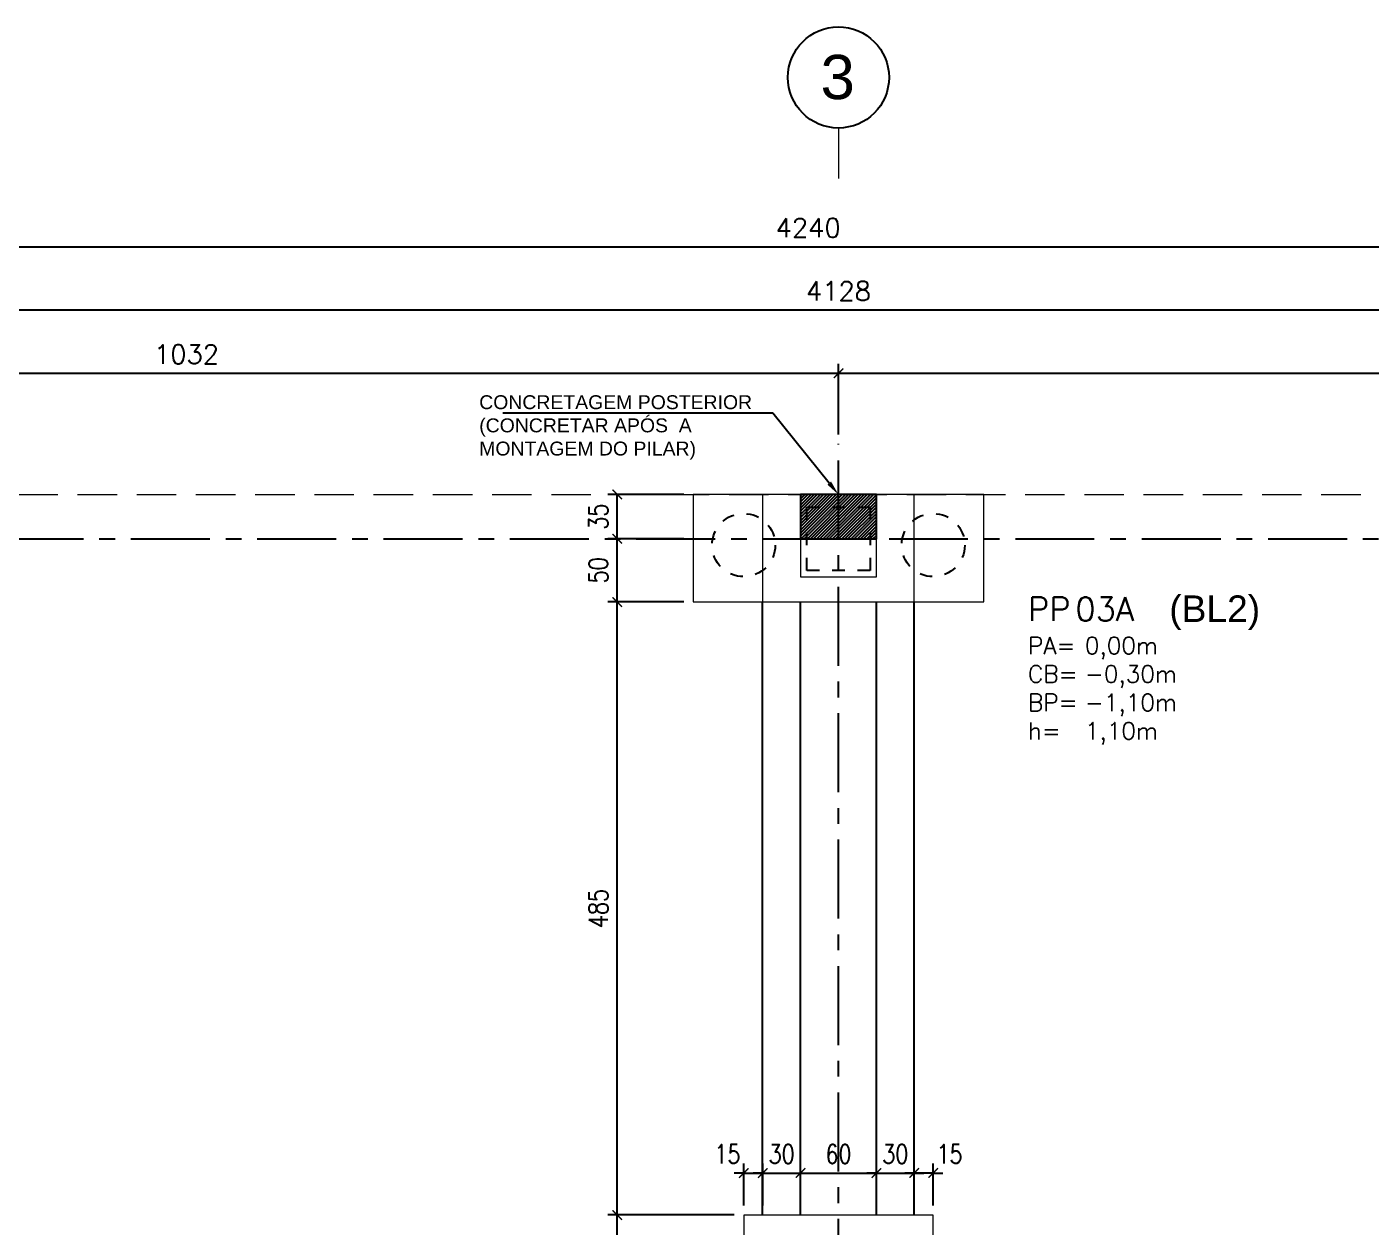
# Model space of a CAD drawing. Header units: millimetres. Extents: x 1792.4 to 1850.9, y 123.2 to 195.3.
# Drawn here: x 1817.6 to 1828.24, y 167.13 to 176.63 of the extents above; entities that cross this region are included whole.
import ezdxf
from ezdxf import colors
from ezdxf.entities.mleader import LeaderData, LeaderLine
from ezdxf.math import Vec2, Vec3

# ---------------------------------------------------------------- set-up
doc = ezdxf.new("R2010")
doc.units = ezdxf.units.MM
doc.header["$LTSCALE"] = 0.5
for name, pattern in [('CENTER', [2, 1.25, -0.25, 0.25, -0.25]), ('Hidden', [0.007144, 0.004763, -0.002381]), ('HIDDEN2', [0.1875, 0.125, -0.0625])]:
    doc.linetypes.add(name, pattern=pattern)
doc.layers.get('0').update_dxf_attribs({"color": 1})
for name, color, linetype in [('227', 2, 'Continuous'), ('concretagem posterior', 10, 'Continuous'), ('COTAS', 1, 'Continuous'), ('Descrição Pilar', 4, 'Continuous'), ('EIXOS', 242, 'CENTER'), ('ESTACAS', 2, 'Continuous'), ('PILAR', 5, 'Continuous'), ('vigas', 3, 'Continuous')]:
    doc.layers.add(name, color=color, linetype=linetype)
for name, color, linetype, lineweight in [('_Hidden_', 7, 'Hidden', 9), ('BLOCOS', 3, 'Continuous', 9), ('Grids', 7, 'Continuous', 9)]:
    doc.layers.add(name, color=color, linetype=linetype, lineweight=lineweight)
doc.styles.add('Arial', font='arial.ttf', dxfattribs={"height": 0.1875})
doc.styles.add('ROMANS', font='romans.shx')
doc.styles.add('ROMANS2', font='romans.shx', dxfattribs={"width": 0.8})
doc.styles.add('SANB', font='sas_____.pfb')
doc.dimstyles.new('75', dxfattribs={"dimtxt": 0.15, "dimasz": 0.075, "dimexe": 0.075, "dimexo": 0.075, "dimgap": 0.075, "dimtad": 1, "dimdec": 1, "dimlfac": 100, "dimrnd": 0.4995, "dimdsep": 46, "dimtxsty": 'ROMANS', "dimblk": 'ARCHTICK', "dimcen": 0.075, "dimclrd": 1, "dimclre": 1, "dimclrt": 2, "dimadec": 0, "dimazin": 0, "dimtfac": 1, "dimtdec": 1, "dimtix": 1, "dimtmove": 0, "dimatfit": 0, "dimldrblk": 'ARCHTICK', "dimfxl": 1, "dimtolj": 1, "dimtzin": 0, "dimarcsym": 0})
doc.dimstyles.new('75e', dxfattribs={"dimtxt": 0.15, "dimasz": 0.075, "dimexe": 0.075, "dimexo": 0.075, "dimgap": 0.075, "dimtad": 1, "dimdec": 1, "dimlfac": 100, "dimrnd": 0.5, "dimdsep": 46, "dimtxsty": 'ROMANS2', "dimblk": 'ARCHTICK', "dimcen": 0.075, "dimclrd": 1, "dimclre": 1, "dimclrt": 2, "dimadec": 0, "dimazin": 0, "dimtfac": 1, "dimtdec": 1, "dimtix": 1, "dimtmove": 0, "dimatfit": 0, "dimldrblk": 'ARCHTICK', "dimfxl": 1, "dimtolj": 1, "dimtzin": 0, "dimarcsym": 0})

# ---------------------------------------------------------------- blocks, each defined once
blk = doc.blocks.new('Grid - M_Cabeça da grade - Círculo _Padrão_ 2-409905-01_ Locação de Pilares')
at = {"layer": 'Grids'}
blk.add_line((0, 0.021), (0, 0.017), dxfattribs=at)
at = {"layer": 'Grids', "color": 146, "lineweight": 25, "true_color": 0x006b77}
blk.add_circle((0, 0.025), 0.004, dxfattribs=at)
blk = doc.blocks.new('_ArchTick')
at = {"color": 0, "linetype": 'ByBlock', "const_width": 0.15}
blk.add_lwpolyline([(-0.5, -0.5), (0.5, 0.5)], dxfattribs=at)
blk = doc.blocks.new('*D53')
at = {"layer": 'COTAS', "color": 1, "lineweight": -2, "transparency": 16777216}
for p, q in [((1803.388, 173.401), (1803.388, 174.461)), ((1803.388, 174.386), (1844.668, 174.386)), ((1844.668, 173.401), (1844.668, 174.461))]:
    blk.add_line(p, q, dxfattribs=at)
at = {"layer": 'DEFPOINTS', "color": 0, "transparency": 16777216}
for p in [(1844.668, 174.386), (1803.388, 173.326), (1844.668, 173.326)]:
    blk.add_point(p, dxfattribs=at)
at = {"layer": 'COTAS', "color": 1, "lineweight": -2, "transparency": 16777216, "xscale": 0.075, "yscale": 0.075, "zscale": 0.075, "rotation": 180}
blk.add_blockref('_ArchTick', (1803.388, 174.386), dxfattribs=at)
at = {"layer": 'COTAS', "color": 1, "lineweight": -2, "transparency": 16777216, "xscale": 0.075, "yscale": 0.075, "zscale": 0.075}
blk.add_blockref('_ArchTick', (1844.668, 174.386), dxfattribs=at)
at = {"layer": 'COTAS', "color": 2, "transparency": 16777216, "insert": (1824.028, 174.536), "char_height": 0.15, "width": 1.36261, "attachment_point": 5, "style": 'ROMANS'}
blk.add_mtext('\\A1;4128', dxfattribs=at)
blk = doc.blocks.new('*D55')
at = {"layer": 'COTAS', "color": 1, "lineweight": -2, "transparency": 16777216}
for p, q in [((1813.708, 173.401), (1813.708, 173.961)), ((1824.028, 173.401), (1824.028, 173.961)), ((1813.708, 173.886), (1824.028, 173.886))]:
    blk.add_line(p, q, dxfattribs=at)
at = {"layer": 'DEFPOINTS', "color": 0, "transparency": 16777216}
for p in [(1824.028, 173.886), (1813.708, 173.326), (1824.028, 173.326)]:
    blk.add_point(p, dxfattribs=at)
at = {"layer": 'COTAS', "color": 1, "lineweight": -2, "transparency": 16777216, "xscale": 0.075, "yscale": 0.075, "zscale": 0.075, "rotation": 180}
blk.add_blockref('_ArchTick', (1813.708, 173.886), dxfattribs=at)
at = {"layer": 'COTAS', "color": 1, "lineweight": -2, "transparency": 16777216, "xscale": 0.075, "yscale": 0.075, "zscale": 0.075}
blk.add_blockref('_ArchTick', (1824.028, 173.886), dxfattribs=at)
at = {"layer": 'COTAS', "color": 2, "transparency": 16777216, "insert": (1818.868, 174.036), "char_height": 0.15, "width": 1.36261, "attachment_point": 5, "style": 'ROMANS'}
blk.add_mtext('\\A1;1032', dxfattribs=at)
blk = doc.blocks.new('*D56')
at = {"layer": 'COTAS', "color": 1, "lineweight": -2, "transparency": 16777216}
for p, q in [((1824.028, 173.401), (1824.028, 173.961)), ((1834.348, 173.401), (1834.348, 173.961)), ((1824.028, 173.886), (1834.348, 173.886))]:
    blk.add_line(p, q, dxfattribs=at)
at = {"layer": 'DEFPOINTS', "color": 0, "transparency": 16777216}
for p in [(1834.348, 173.886), (1824.028, 173.326), (1834.348, 173.326)]:
    blk.add_point(p, dxfattribs=at)
at = {"layer": 'COTAS', "color": 1, "lineweight": -2, "transparency": 16777216, "xscale": 0.075, "yscale": 0.075, "zscale": 0.075, "rotation": 180}
blk.add_blockref('_ArchTick', (1824.028, 173.886), dxfattribs=at)
at = {"layer": 'COTAS', "color": 1, "lineweight": -2, "transparency": 16777216, "xscale": 0.075, "yscale": 0.075, "zscale": 0.075}
blk.add_blockref('_ArchTick', (1834.348, 173.886), dxfattribs=at)
at = {"layer": 'COTAS', "color": 2, "transparency": 16777216, "insert": (1829.188, 174.036), "char_height": 0.15, "width": 1.36261, "attachment_point": 5, "style": 'ROMANS'}
blk.add_mtext('\\A1;1032', dxfattribs=at)
blk = doc.blocks.new('*D64')
at = {"layer": 'COTAS', "color": 1, "lineweight": -2, "transparency": 16777216}
for p, q in [((1802.588, 173.001), (1802.588, 174.961)), ((1844.988, 172.996), (1844.988, 174.961)), ((1802.588, 174.886), (1844.988, 174.886))]:
    blk.add_line(p, q, dxfattribs=at)
at = {"layer": 'DEFPOINTS', "color": 0, "transparency": 16777216}
for p in [(1844.988, 174.886), (1802.588, 172.926), (1844.988, 172.921)]:
    blk.add_point(p, dxfattribs=at)
at = {"layer": 'COTAS', "color": 1, "lineweight": -2, "transparency": 16777216, "xscale": 0.075, "yscale": 0.075, "zscale": 0.075, "rotation": 180}
blk.add_blockref('_ArchTick', (1802.588, 174.886), dxfattribs=at)
at = {"layer": 'COTAS', "color": 1, "lineweight": -2, "transparency": 16777216, "xscale": 0.075, "yscale": 0.075, "zscale": 0.075}
blk.add_blockref('_ArchTick', (1844.988, 174.886), dxfattribs=at)
at = {"layer": 'COTAS', "color": 2, "transparency": 16777216, "insert": (1823.788, 175.036), "char_height": 0.15, "width": 1.36261, "attachment_point": 5, "style": 'ROMANS'}
blk.add_mtext('\\A1;4240', dxfattribs=at)
blk = doc.blocks.new('*D148')
at = {"layer": 'COTAS', "color": 1, "lineweight": -2, "transparency": 16777216}
for p, q in [((1823.203, 167.226), (1822.202, 167.226)), ((1822.277, 166.626), (1822.277, 167.226)), ((1823.203, 166.626), (1822.202, 166.626))]:
    blk.add_line(p, q, dxfattribs=at)
at = {"layer": 'DEFPOINTS', "color": 0, "transparency": 16777216}
for p in [(1822.277, 167.226), (1823.278, 167.226), (1823.278, 166.626)]:
    blk.add_point(p, dxfattribs=at)
at = {"layer": 'COTAS', "color": 1, "lineweight": -2, "transparency": 16777216, "xscale": 0.075, "yscale": 0.075, "zscale": 0.075}
for p, rotation in [((1822.277, 167.226), 90), ((1822.277, 166.626), 270)]:
    blk.add_blockref('_ArchTick', p, dxfattribs=dict(at, rotation=rotation))
at = {"layer": 'COTAS', "color": 2, "transparency": 16777216, "insert": (1822.127, 166.926), "char_height": 0.15, "attachment_point": 5, "rotation": 90, "style": 'ROMANS2'}
blk.add_mtext('\\A1;60', dxfattribs=at)
blk = doc.blocks.new('*D149')
at = {"layer": 'COTAS', "color": 1, "lineweight": -2, "transparency": 16777216}
for p, q in [((1822.803, 172.076), (1822.202, 172.076)), ((1822.277, 167.226), (1822.277, 172.076)), ((1823.203, 167.226), (1822.202, 167.226))]:
    blk.add_line(p, q, dxfattribs=at)
at = {"layer": 'DEFPOINTS', "color": 0, "transparency": 16777216}
for p in [(1822.277, 172.076), (1822.878, 172.076), (1823.278, 167.226)]:
    blk.add_point(p, dxfattribs=at)
at = {"layer": 'COTAS', "color": 1, "lineweight": -2, "transparency": 16777216, "xscale": 0.075, "yscale": 0.075, "zscale": 0.075}
for p, rotation in [((1822.277, 172.076), 90), ((1822.277, 167.226), 270)]:
    blk.add_blockref('_ArchTick', p, dxfattribs=dict(at, rotation=rotation))
at = {"layer": 'COTAS', "color": 2, "transparency": 16777216, "insert": (1822.127, 169.651), "char_height": 0.15, "attachment_point": 5, "rotation": 90, "style": 'ROMANS2'}
blk.add_mtext('\\A1;485', dxfattribs=at)
blk = doc.blocks.new('*D150')
at = {"layer": 'COTAS', "color": 1, "lineweight": -2, "transparency": 16777216}
for p, q in [((1822.803, 172.576), (1822.202, 172.576)), ((1822.277, 172.076), (1822.277, 172.576)), ((1822.803, 172.076), (1822.202, 172.076))]:
    blk.add_line(p, q, dxfattribs=at)
at = {"layer": 'DEFPOINTS', "color": 0, "transparency": 16777216}
for p in [(1822.277, 172.576), (1822.878, 172.576), (1822.878, 172.076)]:
    blk.add_point(p, dxfattribs=at)
at = {"layer": 'COTAS', "color": 1, "lineweight": -2, "transparency": 16777216, "xscale": 0.075, "yscale": 0.075, "zscale": 0.075}
for p, rotation in [((1822.277, 172.576), 90), ((1822.277, 172.076), 270)]:
    blk.add_blockref('_ArchTick', p, dxfattribs=dict(at, rotation=rotation))
at = {"layer": 'COTAS', "color": 2, "transparency": 16777216, "insert": (1822.127, 172.326), "char_height": 0.15, "attachment_point": 5, "rotation": 90, "style": 'ROMANS2'}
blk.add_mtext('\\A1;50', dxfattribs=at)
blk = doc.blocks.new('*D151')
at = {"layer": 'COTAS', "color": 1, "lineweight": -2, "transparency": 16777216}
for p, q in [((1822.803, 172.926), (1822.202, 172.926)), ((1822.277, 172.576), (1822.277, 172.926)), ((1822.803, 172.576), (1822.202, 172.576))]:
    blk.add_line(p, q, dxfattribs=at)
at = {"layer": 'DEFPOINTS', "color": 0, "transparency": 16777216}
for p in [(1822.277, 172.926), (1822.878, 172.926), (1822.878, 172.576)]:
    blk.add_point(p, dxfattribs=at)
at = {"layer": 'COTAS', "color": 1, "lineweight": -2, "transparency": 16777216, "xscale": 0.075, "yscale": 0.075, "zscale": 0.075}
for p, rotation in [((1822.277, 172.926), 90), ((1822.277, 172.576), 270)]:
    blk.add_blockref('_ArchTick', p, dxfattribs=dict(at, rotation=rotation))
at = {"layer": 'COTAS', "color": 2, "transparency": 16777216, "insert": (1822.127, 172.751), "char_height": 0.15, "attachment_point": 5, "rotation": 90, "style": 'ROMANS2'}
blk.add_mtext('\\A1;35', dxfattribs=at)
blk = doc.blocks.new('*D153')
at = {"layer": 'COTAS', "color": 1, "lineweight": -2, "transparency": 16777216}
for p, q in [((1823.278, 167.301), (1823.278, 167.633)), ((1823.428, 167.301), (1823.428, 167.633)), ((1823.278, 167.558), (1823.203, 167.558)), ((1823.278, 167.558), (1823.428, 167.558)), ((1823.428, 167.558), (1823.503, 167.558))]:
    blk.add_line(p, q, dxfattribs=at)
at = {"layer": 'DEFPOINTS', "color": 0, "transparency": 16777216}
for p in [(1823.428, 167.558), (1823.278, 167.226), (1823.428, 167.226)]:
    blk.add_point(p, dxfattribs=at)
at = {"layer": 'COTAS', "color": 1, "lineweight": -2, "transparency": 16777216, "xscale": 0.075, "yscale": 0.075, "zscale": 0.075}
blk.add_blockref('_ArchTick', (1823.278, 167.558), dxfattribs=at)
at = {"layer": 'COTAS', "color": 1, "lineweight": -2, "transparency": 16777216, "xscale": 0.075, "yscale": 0.075, "zscale": 0.075, "rotation": 180}
blk.add_blockref('_ArchTick', (1823.428, 167.558), dxfattribs=at)
at = {"layer": 'COTAS', "color": 2, "transparency": 16777216, "insert": (1823.149, 167.708), "char_height": 0.15, "attachment_point": 5, "style": 'ROMANS2'}
blk.add_mtext('\\A1;15', dxfattribs=at)
blk = doc.blocks.new('*D154')
at = {"layer": 'COTAS', "color": 1, "lineweight": -2, "transparency": 16777216}
for p, q in [((1823.428, 167.301), (1823.428, 167.633)), ((1823.728, 167.301), (1823.728, 167.633)), ((1823.428, 167.558), (1823.353, 167.558)), ((1823.428, 167.558), (1823.728, 167.558)), ((1823.728, 167.558), (1823.803, 167.558))]:
    blk.add_line(p, q, dxfattribs=at)
at = {"layer": 'DEFPOINTS', "color": 0, "transparency": 16777216}
for p in [(1823.728, 167.558), (1823.428, 167.226), (1823.728, 167.226)]:
    blk.add_point(p, dxfattribs=at)
at = {"layer": 'COTAS', "color": 1, "lineweight": -2, "transparency": 16777216, "xscale": 0.075, "yscale": 0.075, "zscale": 0.075}
blk.add_blockref('_ArchTick', (1823.428, 167.558), dxfattribs=at)
at = {"layer": 'COTAS', "color": 1, "lineweight": -2, "transparency": 16777216, "xscale": 0.075, "yscale": 0.075, "zscale": 0.075, "rotation": 180}
blk.add_blockref('_ArchTick', (1823.728, 167.558), dxfattribs=at)
at = {"layer": 'COTAS', "color": 2, "transparency": 16777216, "insert": (1823.578, 167.708), "char_height": 0.15, "attachment_point": 5, "style": 'ROMANS2'}
blk.add_mtext('\\A1;30', dxfattribs=at)
blk = doc.blocks.new('*D155')
at = {"layer": 'COTAS', "color": 1, "lineweight": -2, "transparency": 16777216}
for p, q in [((1823.728, 167.301), (1823.728, 167.633)), ((1824.328, 167.301), (1824.328, 167.633)), ((1823.728, 167.558), (1824.328, 167.558))]:
    blk.add_line(p, q, dxfattribs=at)
at = {"layer": 'DEFPOINTS', "color": 0, "transparency": 16777216}
for p in [(1824.328, 167.558), (1823.728, 167.226), (1824.328, 167.226)]:
    blk.add_point(p, dxfattribs=at)
at = {"layer": 'COTAS', "color": 1, "lineweight": -2, "transparency": 16777216, "xscale": 0.075, "yscale": 0.075, "zscale": 0.075, "rotation": 180}
blk.add_blockref('_ArchTick', (1823.728, 167.558), dxfattribs=at)
at = {"layer": 'COTAS', "color": 1, "lineweight": -2, "transparency": 16777216, "xscale": 0.075, "yscale": 0.075, "zscale": 0.075}
blk.add_blockref('_ArchTick', (1824.328, 167.558), dxfattribs=at)
at = {"layer": 'COTAS', "color": 2, "transparency": 16777216, "insert": (1824.028, 167.708), "char_height": 0.15, "attachment_point": 5, "style": 'ROMANS2'}
blk.add_mtext('\\A1;60', dxfattribs=at)
blk = doc.blocks.new('*D156')
at = {"layer": 'COTAS', "color": 1, "lineweight": -2, "transparency": 16777216}
for p, q in [((1824.328, 167.301), (1824.328, 167.633)), ((1824.628, 167.301), (1824.628, 167.633)), ((1824.328, 167.558), (1824.253, 167.558)), ((1824.328, 167.558), (1824.628, 167.558)), ((1824.628, 167.558), (1824.703, 167.558))]:
    blk.add_line(p, q, dxfattribs=at)
at = {"layer": 'DEFPOINTS', "color": 0, "transparency": 16777216}
for p in [(1824.628, 167.558), (1824.328, 167.226), (1824.628, 167.226)]:
    blk.add_point(p, dxfattribs=at)
at = {"layer": 'COTAS', "color": 1, "lineweight": -2, "transparency": 16777216, "xscale": 0.075, "yscale": 0.075, "zscale": 0.075}
blk.add_blockref('_ArchTick', (1824.328, 167.558), dxfattribs=at)
at = {"layer": 'COTAS', "color": 1, "lineweight": -2, "transparency": 16777216, "xscale": 0.075, "yscale": 0.075, "zscale": 0.075, "rotation": 180}
blk.add_blockref('_ArchTick', (1824.628, 167.558), dxfattribs=at)
at = {"layer": 'COTAS', "color": 2, "transparency": 16777216, "insert": (1824.478, 167.708), "char_height": 0.15, "attachment_point": 5, "style": 'ROMANS2'}
blk.add_mtext('\\A1;30', dxfattribs=at)
blk = doc.blocks.new('*D152')
at = {"layer": 'COTAS', "color": 1, "lineweight": -2, "transparency": 16777216}
for p, q in [((1824.628, 167.301), (1824.628, 167.633)), ((1824.778, 167.301), (1824.778, 167.633)), ((1824.628, 167.558), (1824.553, 167.558)), ((1824.778, 167.558), (1824.628, 167.558)), ((1824.778, 167.558), (1824.853, 167.558))]:
    blk.add_line(p, q, dxfattribs=at)
at = {"layer": 'DEFPOINTS', "color": 0, "transparency": 16777216}
for p in [(1824.628, 167.558), (1824.628, 167.226), (1824.778, 167.226)]:
    blk.add_point(p, dxfattribs=at)
at = {"layer": 'COTAS', "color": 1, "lineweight": -2, "transparency": 16777216, "xscale": 0.075, "yscale": 0.075, "zscale": 0.075}
blk.add_blockref('_ArchTick', (1824.628, 167.558), dxfattribs=at)
at = {"layer": 'COTAS', "color": 1, "lineweight": -2, "transparency": 16777216, "xscale": 0.075, "yscale": 0.075, "zscale": 0.075, "rotation": 180}
blk.add_blockref('_ArchTick', (1824.778, 167.558), dxfattribs=at)
at = {"layer": 'COTAS', "color": 2, "transparency": 16777216, "insert": (1824.907, 167.708), "char_height": 0.15, "attachment_point": 5, "style": 'ROMANS2'}
blk.add_mtext('\\A1;15', dxfattribs=at)

msp = doc.modelspace()

# ---------------------------------------------------------------- hatches: boundary and pattern name
at = {"layer": 'concretagem posterior', "linetype": 'Continuous', "ltscale": 0.5}
h = msp.add_hatch(dxfattribs=at)
h.set_pattern_fill('ANSI31', color=10, scale=0.0055)
h.set_pattern_definition([(45, (139.559941, -190.253245), (-0.01234785217, 0.01234785217), [])])
h.paths.add_polyline_path([(1824.3277, 172.5758), (1824.3277, 172.9258), (1823.7277, 172.9258), (1823.7277, 172.5758)])

# ---------------------------------------------------------------- linework, layer by layer
at = {"layer": '_Hidden_', "color": 150, "linetype": 'HIDDEN2', "ltscale": 5, "true_color": 0x0080ff}
msp.add_line((1802.0677, 172.9258), (1844.9877, 172.9258), dxfattribs=at)
at = {"layer": 'BLOCOS'}
for points in [[(1822.8777, 172.0758), (1825.1777, 172.0758), (1825.1777, 172.9258), (1822.8777, 172.9258)], [(1823.2777, 166.6258), (1824.7777, 166.6258), (1824.7777, 167.2258), (1823.2777, 167.2258)]]:
    msp.add_lwpolyline(points, close=True, dxfattribs=at)
at = {"layer": 'BLOCOS', "color": 4}
for points in [[(1823.4277, 172.0758), (1824.6277, 172.0758), (1824.6277, 172.9258), (1823.4277, 172.9258)], [(1823.7277, 172.2758), (1824.3277, 172.2758), (1824.3277, 172.9258), (1823.7277, 172.9258)]]:
    msp.add_lwpolyline(points, close=True, dxfattribs=at)
at = {"layer": 'concretagem posterior', "color": 10, "linetype": 'Continuous', "ltscale": 0.5}
msp.add_lwpolyline([(1823.7277, 172.5758), (1824.3277, 172.5758), (1824.3277, 172.9258), (1823.7277, 172.9258)], close=True, dxfattribs=at)
at = {"layer": 'EIXOS'}
for p, q in [((1824.0277, 160.5705), (1824.0277, 173.3258)), ((1802.4277, 172.5758), (1846.1677, 172.5758))]:
    msp.add_line(p, q, dxfattribs=at)
at = {"layer": 'ESTACAS', "color": 1, "linetype": 'HIDDEN2'}
for centre in [(1823.2777, 172.5258), (1824.7777, 172.5258)]:
    msp.add_circle(centre, 0.25, dxfattribs=at)
at = {"layer": 'PILAR', "color": 2, "linetype": 'HIDDEN2'}
msp.add_lwpolyline([(1823.7777, 172.8258), (1824.2777, 172.8258), (1824.2777, 172.3258), (1823.7777, 172.3258)], close=True, dxfattribs=at)
at = {"layer": 'vigas'}
for p, q in [((1823.4277, 167.2258), (1823.4277, 172.0758)), ((1823.7277, 167.2258), (1823.7277, 172.0758)), ((1824.3277, 167.2258), (1824.3277, 172.0758)), ((1824.6277, 167.2258), (1824.6277, 172.0758))]:
    msp.add_line(p, q, dxfattribs=at)

# ---------------------------------------------------------------- block references
at = {"layer": 'Grids', "xscale": 99.99999999999993, "yscale": 99.99999999999993, "zscale": 99.99999999999993}
msp.add_blockref('Grid - M_Cabeça da grade - Círculo _Padrão_ 2-409905-01_ Locação de Pilares', (1824.0277, 173.7258), dxfattribs=at)

# ---------------------------------------------------------------- texts
at = {"layer": '227', "color": 6, "style": 'SANB'}
msp.add_text('(BL2)', height=0.2106, dxfattribs=at).set_placement((1826.6458, 171.9171))
at = {"layer": 'Descrição Pilar', "style": 'ROMANS'}
for s, p in [('PP', (1825.5277, 171.9258)), ('03A', (1825.9027, 171.9258))]:
    msp.add_text(s, height=0.1875, dxfattribs=at).set_placement(p)
at = {"layer": 'Descrição Pilar', "color": 2, "style": 'ROMANS'}
for s, p in [('PA=', (1825.5277, 171.6633)), ('0,00m', (1825.9777, 171.6633)), ('CB=', (1825.5277, 171.4383)), ('-0,30m', (1825.9777, 171.4383)), ('BP=', (1825.5277, 171.2133)), ('-1,10m', (1825.9777, 171.2133)), ('h=', (1825.5277, 170.9883)), ('1,10m', (1825.9777, 170.9883))]:
    msp.add_text(s, height=0.135, dxfattribs=at).set_placement(p)
at = {"layer": 'Grids', "insert": (1823.8856, 176.4045), "char_height": 0.35, "width": 0.336709, "attachment_point": 1, "style": 'Arial'}
msp.add_mtext('3', dxfattribs=at)

# ---------------------------------------------------------------- dimensions: what is measured, and where the dimension line sits
at = {"layer": 'COTAS'}
for base, p1, p2, dimstyle, override, picture, middle in [((1844.9877, 174.8858), (1802.5877, 172.9258), (1844.9877, 172.9214), '75', {"dimrnd": 0.5}, '*D64', (1823.7877, 175.0358)), ((1844.6677, 174.3858), (1803.3877, 173.3258), (1844.6677, 173.3258), '75', {"dimrnd": 0.5}, '*D53', (1824.0277, 174.5358)), ((1823.7277, 167.5583), (1823.4277, 167.2258), (1823.7277, 167.2258), '75e', {"dimtmove": 1}, '*D154', (1823.5777, 167.7083)), ((1824.3277, 167.5583), (1823.7277, 167.2258), (1824.3277, 167.2258), '75e', {"dimtmove": 1}, '*D155', (1824.0277, 167.7083)), ((1824.6277, 167.5583), (1824.3277, 167.2258), (1824.6277, 167.2258), '75e', {"dimtmove": 1}, '*D156', (1824.4777, 167.7083))]:
    dim = msp.add_linear_dim(base=base, p1=p1, p2=p2, dimstyle=dimstyle, override=override, dxfattribs=at)
    dim.commit()
    dim.dimension.update_dxf_attribs({"geometry": picture, "text_midpoint": middle})
for base, p1, p2, picture, middle in [((1824.0277, 173.8858), (1813.7077, 173.3258), (1824.0277, 173.3258), '*D55', (1818.8677, 174.0358)), ((1834.3477, 173.8858), (1824.0277, 173.3258), (1834.3477, 173.3258), '*D56', (1829.1877, 174.0358))]:
    dim = msp.add_linear_dim(base=base, p1=p1, p2=p2, dimstyle='75', dxfattribs=at)
    dim.commit()
    dim.dimension.update_dxf_attribs({"geometry": picture, "text_midpoint": middle})
for base, p1, p2, picture, middle in [((1822.277, 172.9258), (1822.8777, 172.5758), (1822.8777, 172.9258), '*D151', (1822.127, 172.7508)), ((1822.277, 172.5758), (1822.8777, 172.0758), (1822.8777, 172.5758), '*D150', (1822.127, 172.3258)), ((1822.277, 172.0758), (1823.2777, 167.2258), (1822.8777, 172.0758), '*D149', (1822.127, 169.6508)), ((1822.277, 167.2258), (1823.2777, 166.6258), (1823.2777, 167.2258), '*D148', (1822.127, 166.9258))]:
    dim = msp.add_linear_dim(base=base, p1=p1, p2=p2, angle=90, dimstyle='75e', override={"dimtmove": 1}, dxfattribs=at)
    dim.commit()
    dim.dimension.update_dxf_attribs({"geometry": picture, "text_midpoint": middle})
dim = msp.add_linear_dim(base=(1823.4277, 167.5583), p1=(1823.2777, 167.2258), p2=(1823.4277, 167.2258), dimstyle='75e', override={"dimtmove": 2}, dxfattribs=at)
dim.commit()
dim.dimension.update_dxf_attribs({"geometry": '*D153', "text_midpoint": (1823.1489, 167.7083), "dimtype": 160})
dim = msp.add_linear_dim(base=(1824.6277, 167.5583), p1=(1824.7777, 167.2258), p2=(1824.6277, 167.2258), angle=180, dimstyle='75e', override={"dimtmove": 2}, dxfattribs=at)
dim.commit()
dim.dimension.update_dxf_attribs({"geometry": '*D152', "text_midpoint": (1824.9066, 167.7083), "dimtype": 160})

# ---------------------------------------------------------------- leaders
at = {"layer": 'concretagem posterior', "color": 10, "linetype": 'Continuous', "ltscale": 0.5}
ml = msp.add_multileader_mtext('Standard', dxfattribs=at)
ml.set_content('{\\C10;CONCRETAGEM POSTERIOR\\P\\pxql;(CONCRETAR APÓS  A\\PMONTAGEM DO PILAR)}', color=12, style='Arial')
ml.set_leader_properties()
ml.build(insert=Vec2(0, 0))
ml.multileader.update_dxf_attribs({"text_right_attachment_type": 6, "dogleg_length": 0.133, "arrow_head_size": 0.1163})
ctx = ml.context
ctx.base_point, ctx.char_height, ctx.arrow_head_size, ctx.landing_gap_size, ctx.plane_origin = Vec3(1821.1263, 173.6404), 0.11, 0.1163, 0.0582, Vec3(1817.1673, 171.6907)
ctx.right_attachment = 6
notes = []
notes.append((ctx, [(0, (1, 1, 0), (1823.5094, 173.5692), (-1, 0), 0.1163, [(0, [(1824.0277, 172.9258)], 0, [])])]))
ctx.mtext.insert, ctx.mtext.flow_direction = Vec3(1821.1844, 173.7115), 5
for ctx, leaders in notes:
    for number, flags, end, landing, length, lines in leaders:
        leader = LeaderData()
        leader.index, (leader.has_last_leader_line, leader.has_dogleg_vector, leader.attachment_direction) = number, flags
        leader.last_leader_point, leader.dogleg_vector, leader.dogleg_length = Vec3(end), Vec3(landing), length
        for number, points, colour, breaks in lines:
            line = LeaderLine()
            line.index, line.vertices, line.color, line.breaks = number, Vec3.list(points), colors.encode_raw_color(colour), breaks
            leader.lines.append(line)
        ctx.leaders.append(leader)

doc.saveas('drawing.dxf')
